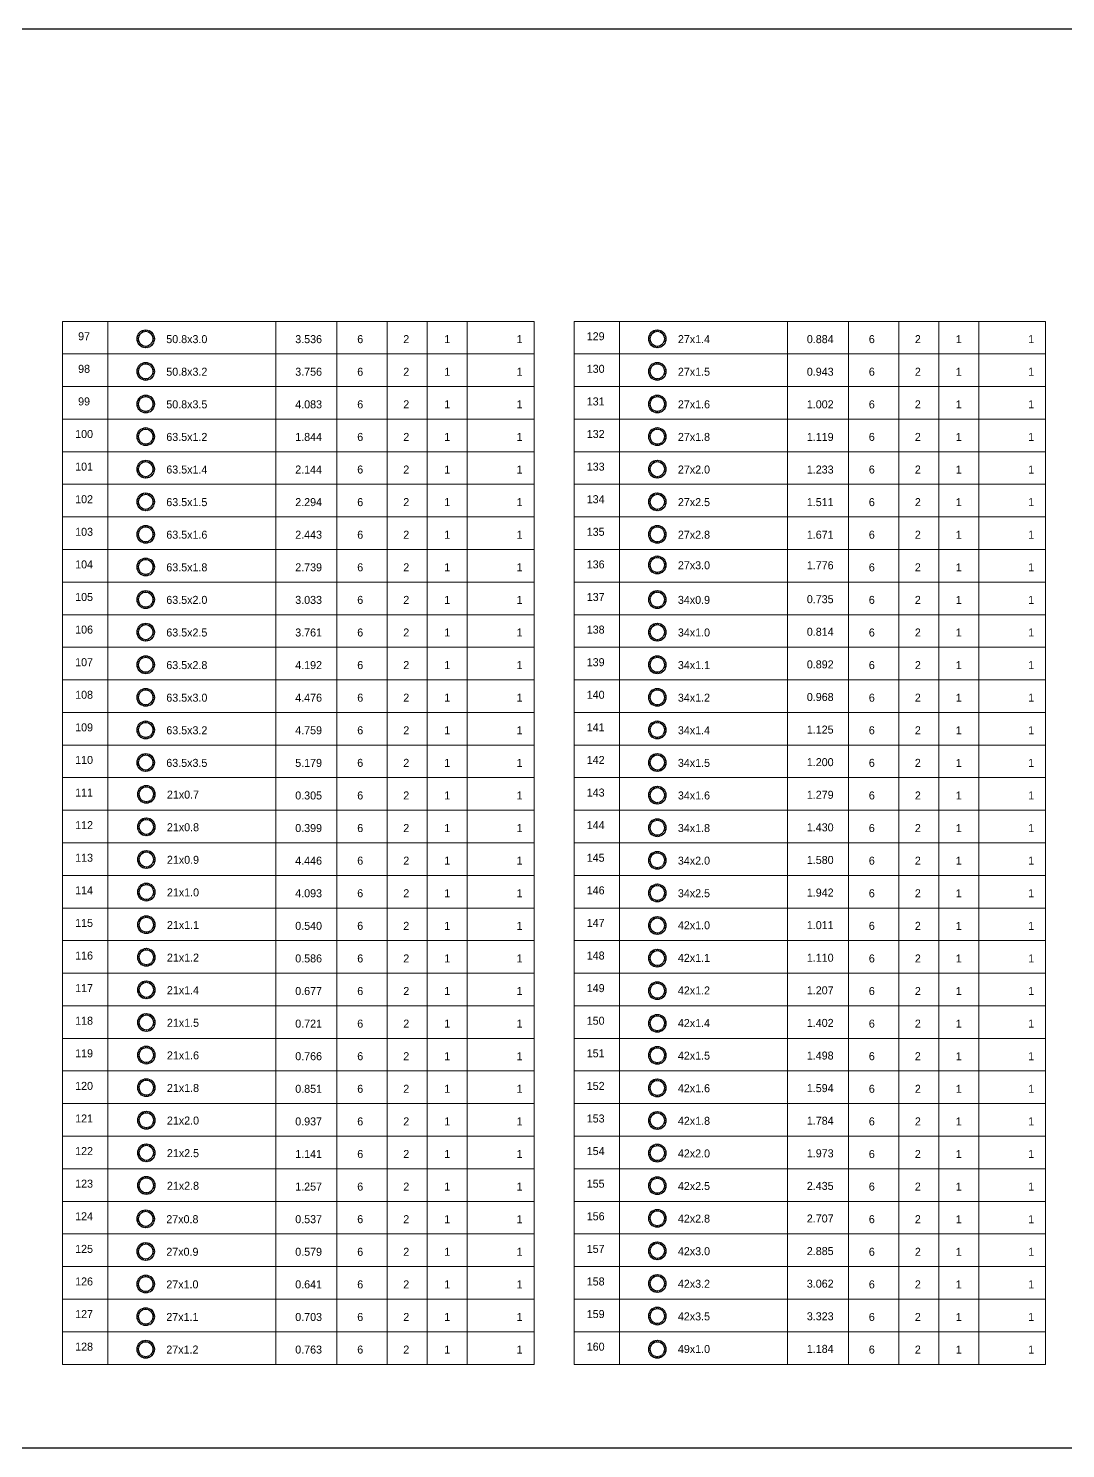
# Model space of a CAD drawing. Header units: millimetres. Extents: x 925681 to 1410834, y 71669 to 296428.
# Drawn here: x 1150030 to 1188923, y 175245 to 228497 of the extents above; entities that cross this region are included whole.
import ezdxf
from ezdxf.enums import TextEntityAlignment as Align

# ---------------------------------------------------------------- set-up
doc = ezdxf.new("R2010")
doc.units = ezdxf.units.MM
doc.header["$LTSCALE"] = 100
for name, color, linetype, lineweight in [('Ap0001_Statistic', 161, 'Continuous', 15), ('Ap0203_T', 243, 'Continuous', 35), ('Ap0310_PSS', 130, 'Continuous', 18), ('Ap0311_H', 8, 'Continuous', 15)]:
    doc.layers.add(name, color=color, linetype=linetype, lineweight=lineweight)
doc.styles.add('Ap_text ghi chu', font='1.shx', dxfattribs={"width": 0.8, "height": 250})

# ---------------------------------------------------------------- blocks, each defined once
blk = doc.blocks.new('khung thong ke')
at = {"layer": 'Ap0310_PSS'}
for p, q in [((0, -1222), (0, 0)), ((1700, -1222), (1700, 0)), ((8000, -1222), (8000, 0)), ((10296, -1222), (10296, 0)), ((12175, -1222), (12175, 0)), ((13675, -1222), (13675, 0)), ((15175, -1222), (15175, 0)), ((17684, 0), (17684, -1222))]:
    blk.add_line(p, q, dxfattribs=at)
at = {"layer": 'Ap0311_H'}
blk.add_line((0, -1222), (17684, -1222), dxfattribs=at)

msp = doc.modelspace()

# ---------------------------------------------------------------- hatches: boundary and pattern name
at = {"layer": 'Ap0001_Statistic'}
h = msp.add_hatch(dxfattribs=at)
h.set_pattern_fill('ANSI31', color=8, scale=433.070866, style=0)
h.set_pattern_definition([(45, (1146818.484, 190194.457), (-38.27842, 38.27842), [])])
edge = h.paths.add_edge_path()
edge.add_arc((1154429.4, 216858), 335.6, 0, 360)
edge = h.paths.add_edge_path(flags=16)
edge.add_arc((1154429.4, 216858), 270.7, 0, 360)
h = msp.add_hatch(dxfattribs=at)
h.set_pattern_fill('ANSI31', color=8, scale=433.070866, style=0)
h.set_pattern_definition([(45, (1166002.48, 190194.457), (-38.27842, 38.27842), [])])
edge = h.paths.add_edge_path()
edge.add_arc((1173613.4, 216858), 335.6, 0, 360)
edge = h.paths.add_edge_path(flags=16)
edge.add_arc((1173613.4, 216858), 270.7, 0, 360)
h = msp.add_hatch(dxfattribs=at)
h.set_pattern_fill('ANSI31', color=8, scale=433.070866, style=0)
h.set_pattern_definition([(45, (1146818.484, 188972.29), (-38.27842, 38.27842), [])])
edge = h.paths.add_edge_path()
edge.add_arc((1154429.4, 215635.8), 335.6, 0, 360)
edge = h.paths.add_edge_path(flags=16)
edge.add_arc((1154429.4, 215635.8), 270.7, 0, 360)
h = msp.add_hatch(dxfattribs=at)
h.set_pattern_fill('ANSI31', color=8, scale=433.070866, style=0)
h.set_pattern_definition([(45, (1166002.48, 188972.29), (-38.27842, 38.27842), [])])
edge = h.paths.add_edge_path()
edge.add_arc((1173613.4, 215635.8), 335.6, 0, 360)
edge = h.paths.add_edge_path(flags=16)
edge.add_arc((1173613.4, 215635.8), 270.7, 0, 360)
h = msp.add_hatch(dxfattribs=at)
h.set_pattern_fill('ANSI31', color=8, scale=433.070866, style=0)
h.set_pattern_definition([(45, (1146818.484, 187750.12), (-38.27842, 38.27842), [])])
edge = h.paths.add_edge_path()
edge.add_arc((1154429.4, 214413.7), 335.6, 0, 360)
edge = h.paths.add_edge_path(flags=16)
edge.add_arc((1154429.4, 214413.7), 270.7, 0, 360)
h = msp.add_hatch(dxfattribs=at)
h.set_pattern_fill('ANSI31', color=8, scale=433.070866, style=0)
h.set_pattern_definition([(45, (1166002.48, 187750.12), (-38.27842, 38.27842), [])])
edge = h.paths.add_edge_path()
edge.add_arc((1173613.4, 214413.7), 335.6, 0, 360)
edge = h.paths.add_edge_path(flags=16)
edge.add_arc((1173613.4, 214413.7), 270.7, 0, 360)
h = msp.add_hatch(dxfattribs=at)
h.set_pattern_fill('ANSI31', color=8, scale=433.070866, style=0)
h.set_pattern_definition([(45, (1146818.484, 186527.955), (-38.27842, 38.27842), [])])
edge = h.paths.add_edge_path()
edge.add_arc((1154429.4, 213191.5), 335.6, 0, 360)
edge = h.paths.add_edge_path(flags=16)
edge.add_arc((1154429.4, 213191.5), 270.7, 0, 360)
h = msp.add_hatch(dxfattribs=at)
h.set_pattern_fill('ANSI31', color=8, scale=433.070866, style=0)
h.set_pattern_definition([(45, (1166002.48, 186527.955), (-38.27842, 38.27842), [])])
edge = h.paths.add_edge_path()
edge.add_arc((1173613.4, 213191.5), 335.6, 0, 360)
edge = h.paths.add_edge_path(flags=16)
edge.add_arc((1173613.4, 213191.5), 270.7, 0, 360)
h = msp.add_hatch(dxfattribs=at)
h.set_pattern_fill('ANSI31', color=8, scale=433.070866, style=0)
h.set_pattern_definition([(45, (1146818.484, 185305.79), (-38.27842, 38.27842), [])])
edge = h.paths.add_edge_path()
edge.add_arc((1154429.4, 211969.3), 335.6, 0, 360)
edge = h.paths.add_edge_path(flags=16)
edge.add_arc((1154429.4, 211969.3), 270.7, 0, 360)
h = msp.add_hatch(dxfattribs=at)
h.set_pattern_fill('ANSI31', color=8, scale=433.070866, style=0)
h.set_pattern_definition([(45, (1166002.48, 185305.79), (-38.27842, 38.27842), [])])
edge = h.paths.add_edge_path()
edge.add_arc((1173613.4, 211969.3), 335.6, 0, 360)
edge = h.paths.add_edge_path(flags=16)
edge.add_arc((1173613.4, 211969.3), 270.7, 0, 360)
h = msp.add_hatch(dxfattribs=at)
h.set_pattern_fill('ANSI31', color=8, scale=433.070866, style=0)
h.set_pattern_definition([(45, (1146818.484, 184083.62), (-38.27842, 38.27842), [])])
edge = h.paths.add_edge_path()
edge.add_arc((1154429.4, 210747.2), 335.6, 0, 360)
edge = h.paths.add_edge_path(flags=16)
edge.add_arc((1154429.4, 210747.2), 270.7, 0, 360)
h = msp.add_hatch(dxfattribs=at)
h.set_pattern_fill('ANSI31', color=8, scale=433.070866, style=0)
h.set_pattern_definition([(45, (1166002.48, 184083.62), (-38.27842, 38.27842), [])])
edge = h.paths.add_edge_path()
edge.add_arc((1173613.4, 210747.2), 335.6, 0, 360)
edge = h.paths.add_edge_path(flags=16)
edge.add_arc((1173613.4, 210747.2), 270.7, 0, 360)
h = msp.add_hatch(dxfattribs=at)
h.set_pattern_fill('ANSI31', color=8, scale=433.070866, style=0)
h.set_pattern_definition([(45, (1146818.484, 182861.454), (-38.27842, 38.27842), [])])
edge = h.paths.add_edge_path()
edge.add_arc((1154429.4, 209525), 335.6, 0, 360)
edge = h.paths.add_edge_path(flags=16)
edge.add_arc((1154429.4, 209525), 270.7, 0, 360)
h = msp.add_hatch(dxfattribs=at)
h.set_pattern_fill('ANSI31', color=8, scale=433.070866, style=0)
h.set_pattern_definition([(45, (1166002.48, 182861.454), (-38.27842, 38.27842), [])])
edge = h.paths.add_edge_path()
edge.add_arc((1173613.4, 209525), 335.6, 0, 360)
edge = h.paths.add_edge_path(flags=16)
edge.add_arc((1173613.4, 209525), 270.7, 0, 360)
h = msp.add_hatch(dxfattribs=at)
h.set_pattern_fill('ANSI31', color=8, scale=433.070866, style=0)
h.set_pattern_definition([(45, (1146818.484, 181639.286), (-38.27842, 38.27842), [])])
edge = h.paths.add_edge_path()
edge.add_arc((1154429.4, 208302.8), 335.6, 0, 360)
edge = h.paths.add_edge_path(flags=16)
edge.add_arc((1154429.4, 208302.8), 270.7, 0, 360)
h = msp.add_hatch(dxfattribs=at)
h.set_pattern_fill('ANSI31', color=8, scale=433.070866, style=0)
h.set_pattern_definition([(45, (1166002.48, 181715.683), (-38.27842, 38.27842), [])])
edge = h.paths.add_edge_path()
edge.add_arc((1173613.4, 208379.2), 335.6, 0, 360)
edge = h.paths.add_edge_path(flags=16)
edge.add_arc((1173613.4, 208379.2), 270.7, 0, 360)
h = msp.add_hatch(dxfattribs=at)
h.set_pattern_fill('ANSI31', color=8, scale=433.070866, style=0)
h.set_pattern_definition([(45, (1146818.484, 180417.12), (-38.27842, 38.27842), [])])
edge = h.paths.add_edge_path()
edge.add_arc((1154429.4, 207080.7), 335.6, 0, 360)
edge = h.paths.add_edge_path(flags=16)
edge.add_arc((1154429.4, 207080.7), 270.7, 0, 360)
h = msp.add_hatch(dxfattribs=at)
h.set_pattern_fill('ANSI31', color=8, scale=433.070866, style=0)
h.set_pattern_definition([(45, (1166002.48, 180417.12), (-38.27842, 38.27842), [])])
edge = h.paths.add_edge_path()
edge.add_arc((1173613.4, 207080.7), 335.6, 0, 360)
edge = h.paths.add_edge_path(flags=16)
edge.add_arc((1173613.4, 207080.7), 270.7, 0, 360)
h = msp.add_hatch(dxfattribs=at)
h.set_pattern_fill('ANSI31', color=8, scale=433.070866, style=0)
h.set_pattern_definition([(45, (1146818.484, 179194.95), (-38.27842, 38.27842), [])])
edge = h.paths.add_edge_path()
edge.add_arc((1154429.4, 205858.5), 335.6, 0, 360)
edge = h.paths.add_edge_path(flags=16)
edge.add_arc((1154429.4, 205858.5), 270.7, 0, 360)
h = msp.add_hatch(dxfattribs=at)
h.set_pattern_fill('ANSI31', color=8, scale=433.070866, style=0)
h.set_pattern_definition([(45, (1166002.48, 179194.95), (-38.27842, 38.27842), [])])
edge = h.paths.add_edge_path()
edge.add_arc((1173613.4, 205858.5), 335.6, 0, 360)
edge = h.paths.add_edge_path(flags=16)
edge.add_arc((1173613.4, 205858.5), 270.7, 0, 360)
h = msp.add_hatch(dxfattribs=at)
h.set_pattern_fill('ANSI31', color=8, scale=433.070866, style=0)
h.set_pattern_definition([(45, (1146818.484, 177972.785), (-38.27842, 38.27842), [])])
edge = h.paths.add_edge_path()
edge.add_arc((1154429.4, 204636.3), 335.6, 0, 360)
edge = h.paths.add_edge_path(flags=16)
edge.add_arc((1154429.4, 204636.3), 270.7, 0, 360)
h = msp.add_hatch(dxfattribs=at)
h.set_pattern_fill('ANSI31', color=8, scale=433.070866, style=0)
h.set_pattern_definition([(45, (1166002.48, 177972.785), (-38.27842, 38.27842), [])])
edge = h.paths.add_edge_path()
edge.add_arc((1173613.4, 204636.3), 335.6, 0, 360)
edge = h.paths.add_edge_path(flags=16)
edge.add_arc((1173613.4, 204636.3), 270.7, 0, 360)
h = msp.add_hatch(dxfattribs=at)
h.set_pattern_fill('ANSI31', color=8, scale=433.070866, style=0)
h.set_pattern_definition([(45, (1146818.484, 176750.62), (-38.27842, 38.27842), [])])
edge = h.paths.add_edge_path()
edge.add_arc((1154429.4, 203414.2), 335.6, 0, 360)
edge = h.paths.add_edge_path(flags=16)
edge.add_arc((1154429.4, 203414.2), 270.7, 0, 360)
h = msp.add_hatch(dxfattribs=at)
h.set_pattern_fill('ANSI31', color=8, scale=433.070866, style=0)
h.set_pattern_definition([(45, (1166002.48, 176750.62), (-38.27842, 38.27842), [])])
edge = h.paths.add_edge_path()
edge.add_arc((1173613.4, 203414.2), 335.6, 0, 360)
edge = h.paths.add_edge_path(flags=16)
edge.add_arc((1173613.4, 203414.2), 270.7, 0, 360)
h = msp.add_hatch(dxfattribs=at)
h.set_pattern_fill('ANSI31', color=8, scale=433.070866, style=0)
h.set_pattern_definition([(45, (1146818.484, 175528.45), (-38.27842, 38.27842), [])])
edge = h.paths.add_edge_path()
edge.add_arc((1154429.4, 202192), 335.6, 0, 360)
edge = h.paths.add_edge_path(flags=16)
edge.add_arc((1154429.4, 202192), 270.7, 0, 360)
h = msp.add_hatch(dxfattribs=at)
h.set_pattern_fill('ANSI31', color=8, scale=433.070866, style=0)
h.set_pattern_definition([(45, (1166002.48, 175528.45), (-38.27842, 38.27842), [])])
edge = h.paths.add_edge_path()
edge.add_arc((1173613.4, 202192), 335.6, 0, 360)
edge = h.paths.add_edge_path(flags=16)
edge.add_arc((1173613.4, 202192), 270.7, 0, 360)
h = msp.add_hatch(dxfattribs=at)
h.set_pattern_fill('ANSI31', color=8, scale=433.070866, style=0)
h.set_pattern_definition([(45, (1146818.484, 174306.283), (-38.27842, 38.27842), [])])
edge = h.paths.add_edge_path()
edge.add_arc((1154429.4, 200969.8), 335.6, 0, 360)
edge = h.paths.add_edge_path(flags=16)
edge.add_arc((1154429.4, 200969.8), 270.7, 0, 360)
h = msp.add_hatch(dxfattribs=at)
h.set_pattern_fill('ANSI31', color=8, scale=433.070866, style=0)
h.set_pattern_definition([(45, (1166002.48, 174306.283), (-38.27842, 38.27842), [])])
edge = h.paths.add_edge_path()
edge.add_arc((1173613.4, 200969.8), 335.6, 0, 360)
edge = h.paths.add_edge_path(flags=16)
edge.add_arc((1173613.4, 200969.8), 270.7, 0, 360)
h = msp.add_hatch(dxfattribs=at)
h.set_pattern_fill('ANSI31', color=8, scale=433.070866, style=0)
h.set_pattern_definition([(45, (1146840.995, 173115.474), (-38.27842, 38.27842), [])])
edge = h.paths.add_edge_path()
edge.add_arc((1154451.9, 199779), 335.6, 0, 360)
edge = h.paths.add_edge_path(flags=16)
edge.add_arc((1154451.9, 199779), 270.7, 0, 360)
h = msp.add_hatch(dxfattribs=at)
h.set_pattern_fill('ANSI31', color=8, scale=433.070866, style=0)
h.set_pattern_definition([(45, (1166002.48, 173084.116), (-38.27842, 38.27842), [])])
edge = h.paths.add_edge_path()
edge.add_arc((1173613.4, 199747.7), 335.6, 0, 360)
edge = h.paths.add_edge_path(flags=16)
edge.add_arc((1173613.4, 199747.7), 270.7, 0, 360)
h = msp.add_hatch(dxfattribs=at)
h.set_pattern_fill('ANSI31', color=8, scale=433.070866, style=0)
h.set_pattern_definition([(45, (1146840.995, 171893.306), (-38.27842, 38.27842), [])])
edge = h.paths.add_edge_path()
edge.add_arc((1154451.9, 198556.9), 335.6, 0, 360)
edge = h.paths.add_edge_path(flags=16)
edge.add_arc((1154451.9, 198556.9), 270.7, 0, 360)
h = msp.add_hatch(dxfattribs=at)
h.set_pattern_fill('ANSI31', color=8, scale=433.070866, style=0)
h.set_pattern_definition([(45, (1166002.48, 171861.95), (-38.27842, 38.27842), [])])
edge = h.paths.add_edge_path()
edge.add_arc((1173613.4, 198525.5), 335.6, 0, 360)
edge = h.paths.add_edge_path(flags=16)
edge.add_arc((1173613.4, 198525.5), 270.7, 0, 360)
h = msp.add_hatch(dxfattribs=at)
h.set_pattern_fill('ANSI31', color=8, scale=433.070866, style=0)
h.set_pattern_definition([(45, (1146840.995, 170671.14), (-38.27842, 38.27842), [])])
edge = h.paths.add_edge_path()
edge.add_arc((1154451.9, 197334.7), 335.6, 0, 360)
edge = h.paths.add_edge_path(flags=16)
edge.add_arc((1154451.9, 197334.7), 270.7, 0, 360)
h = msp.add_hatch(dxfattribs=at)
h.set_pattern_fill('ANSI31', color=8, scale=433.070866, style=0)
h.set_pattern_definition([(45, (1166002.48, 170639.78), (-38.27842, 38.27842), [])])
edge = h.paths.add_edge_path()
edge.add_arc((1173613.4, 197303.3), 335.6, 0, 360)
edge = h.paths.add_edge_path(flags=16)
edge.add_arc((1173613.4, 197303.3), 270.7, 0, 360)
h = msp.add_hatch(dxfattribs=at)
h.set_pattern_fill('ANSI31', color=8, scale=433.070866, style=0)
h.set_pattern_definition([(45, (1146840.995, 169448.97), (-38.27842, 38.27842), [])])
edge = h.paths.add_edge_path()
edge.add_arc((1154451.9, 196112.5), 335.6, 0, 360)
edge = h.paths.add_edge_path(flags=16)
edge.add_arc((1154451.9, 196112.5), 270.7, 0, 360)
h = msp.add_hatch(dxfattribs=at)
h.set_pattern_fill('ANSI31', color=8, scale=433.070866, style=0)
h.set_pattern_definition([(45, (1166002.48, 169417.614), (-38.27842, 38.27842), [])])
edge = h.paths.add_edge_path()
edge.add_arc((1173613.4, 196081.2), 335.6, 0, 360)
edge = h.paths.add_edge_path(flags=16)
edge.add_arc((1173613.4, 196081.2), 270.7, 0, 360)
h = msp.add_hatch(dxfattribs=at)
h.set_pattern_fill('ANSI31', color=8, scale=433.070866, style=0)
h.set_pattern_definition([(45, (1146840.995, 168226.805), (-38.27842, 38.27842), [])])
edge = h.paths.add_edge_path()
edge.add_arc((1154451.9, 194890.4), 335.6, 0, 360)
edge = h.paths.add_edge_path(flags=16)
edge.add_arc((1154451.9, 194890.4), 270.7, 0, 360)
h = msp.add_hatch(dxfattribs=at)
h.set_pattern_fill('ANSI31', color=8, scale=433.070866, style=0)
h.set_pattern_definition([(45, (1166002.48, 168195.447), (-38.27842, 38.27842), [])])
edge = h.paths.add_edge_path()
edge.add_arc((1173613.4, 194859), 335.6, 0, 360)
edge = h.paths.add_edge_path(flags=16)
edge.add_arc((1173613.4, 194859), 270.7, 0, 360)
h = msp.add_hatch(dxfattribs=at)
h.set_pattern_fill('ANSI31', color=8, scale=433.070866, style=0)
h.set_pattern_definition([(45, (1146840.995, 167004.64), (-38.27842, 38.27842), [])])
edge = h.paths.add_edge_path()
edge.add_arc((1154451.9, 193668.2), 335.6, 0, 360)
edge = h.paths.add_edge_path(flags=16)
edge.add_arc((1154451.9, 193668.2), 270.7, 0, 360)
h = msp.add_hatch(dxfattribs=at)
h.set_pattern_fill('ANSI31', color=8, scale=433.070866, style=0)
h.set_pattern_definition([(45, (1166002.48, 166973.28), (-38.27842, 38.27842), [])])
edge = h.paths.add_edge_path()
edge.add_arc((1173613.4, 193636.8), 335.6, 0, 360)
edge = h.paths.add_edge_path(flags=16)
edge.add_arc((1173613.4, 193636.8), 270.7, 0, 360)
h = msp.add_hatch(dxfattribs=at)
h.set_pattern_fill('ANSI31', color=8, scale=433.070866, style=0)
h.set_pattern_definition([(45, (1146840.995, 165782.47), (-38.27842, 38.27842), [])])
edge = h.paths.add_edge_path()
edge.add_arc((1154451.9, 192446), 335.6, 0, 360)
edge = h.paths.add_edge_path(flags=16)
edge.add_arc((1154451.9, 192446), 270.7, 0, 360)
h = msp.add_hatch(dxfattribs=at)
h.set_pattern_fill('ANSI31', color=8, scale=433.070866, style=0)
h.set_pattern_definition([(45, (1166002.48, 165751.11), (-38.27842, 38.27842), [])])
edge = h.paths.add_edge_path()
edge.add_arc((1173613.4, 192414.7), 335.6, 0, 360)
edge = h.paths.add_edge_path(flags=16)
edge.add_arc((1173613.4, 192414.7), 270.7, 0, 360)
h = msp.add_hatch(dxfattribs=at)
h.set_pattern_fill('ANSI31', color=8, scale=433.070866, style=0)
h.set_pattern_definition([(45, (1146840.995, 164560.303), (-38.27842, 38.27842), [])])
edge = h.paths.add_edge_path()
edge.add_arc((1154451.9, 191223.9), 335.6, 0, 360)
edge = h.paths.add_edge_path(flags=16)
edge.add_arc((1154451.9, 191223.9), 270.7, 0, 360)
h = msp.add_hatch(dxfattribs=at)
h.set_pattern_fill('ANSI31', color=8, scale=433.070866, style=0)
h.set_pattern_definition([(45, (1166002.48, 164528.945), (-38.27842, 38.27842), [])])
edge = h.paths.add_edge_path()
edge.add_arc((1173613.4, 191192.5), 335.6, 0, 360)
edge = h.paths.add_edge_path(flags=16)
edge.add_arc((1173613.4, 191192.5), 270.7, 0, 360)
h = msp.add_hatch(dxfattribs=at)
h.set_pattern_fill('ANSI31', color=8, scale=433.070866, style=0)
h.set_pattern_definition([(45, (1146840.995, 163338.136), (-38.27842, 38.27842), [])])
edge = h.paths.add_edge_path()
edge.add_arc((1154451.9, 190001.7), 335.6, 0, 360)
edge = h.paths.add_edge_path(flags=16)
edge.add_arc((1154451.9, 190001.7), 270.7, 0, 360)
h = msp.add_hatch(dxfattribs=at)
h.set_pattern_fill('ANSI31', color=8, scale=433.070866, style=0)
h.set_pattern_definition([(45, (1166002.48, 163328.12), (-38.27842, 38.27842), [])])
edge = h.paths.add_edge_path()
edge.add_arc((1173613.4, 189991.7), 335.6, 0, 360)
edge = h.paths.add_edge_path(flags=16)
edge.add_arc((1173613.4, 189991.7), 270.7, 0, 360)
h = msp.add_hatch(dxfattribs=at)
h.set_pattern_fill('ANSI31', color=8, scale=433.070866, style=0)
h.set_pattern_definition([(45, (1146840.995, 162115.97), (-38.27842, 38.27842), [])])
edge = h.paths.add_edge_path()
edge.add_arc((1154451.9, 188779.5), 335.6, 0, 360)
edge = h.paths.add_edge_path(flags=16)
edge.add_arc((1154451.9, 188779.5), 270.7, 0, 360)
h = msp.add_hatch(dxfattribs=at)
h.set_pattern_fill('ANSI31', color=8, scale=433.070866, style=0)
h.set_pattern_definition([(45, (1166002.48, 162105.95), (-38.27842, 38.27842), [])])
edge = h.paths.add_edge_path()
edge.add_arc((1173613.4, 188769.5), 335.6, 0, 360)
edge = h.paths.add_edge_path(flags=16)
edge.add_arc((1173613.4, 188769.5), 270.7, 0, 360)
h = msp.add_hatch(dxfattribs=at)
h.set_pattern_fill('ANSI31', color=8, scale=433.070866, style=0)
h.set_pattern_definition([(45, (1146840.995, 160893.8), (-38.27842, 38.27842), [])])
edge = h.paths.add_edge_path()
edge.add_arc((1154451.9, 187557.3), 335.6, 0, 360)
edge = h.paths.add_edge_path(flags=16)
edge.add_arc((1154451.9, 187557.3), 270.7, 0, 360)
h = msp.add_hatch(dxfattribs=at)
h.set_pattern_fill('ANSI31', color=8, scale=433.070866, style=0)
h.set_pattern_definition([(45, (1166002.48, 160883.784), (-38.27842, 38.27842), [])])
edge = h.paths.add_edge_path()
edge.add_arc((1173613.4, 187547.3), 335.6, 0, 360)
edge = h.paths.add_edge_path(flags=16)
edge.add_arc((1173613.4, 187547.3), 270.7, 0, 360)
h = msp.add_hatch(dxfattribs=at)
h.set_pattern_fill('ANSI31', color=8, scale=433.070866, style=0)
h.set_pattern_definition([(45, (1146840.995, 159671.634), (-38.27842, 38.27842), [])])
edge = h.paths.add_edge_path()
edge.add_arc((1154451.9, 186335.2), 335.6, 0, 360)
edge = h.paths.add_edge_path(flags=16)
edge.add_arc((1154451.9, 186335.2), 270.7, 0, 360)
h = msp.add_hatch(dxfattribs=at)
h.set_pattern_fill('ANSI31', color=8, scale=433.070866, style=0)
h.set_pattern_definition([(45, (1166002.48, 159661.617), (-38.27842, 38.27842), [])])
edge = h.paths.add_edge_path()
edge.add_arc((1173613.4, 186325.2), 335.6, 0, 360)
edge = h.paths.add_edge_path(flags=16)
edge.add_arc((1173613.4, 186325.2), 270.7, 0, 360)
h = msp.add_hatch(dxfattribs=at)
h.set_pattern_fill('ANSI31', color=8, scale=433.070866, style=0)
h.set_pattern_definition([(45, (1146840.995, 158449.467), (-38.27842, 38.27842), [])])
edge = h.paths.add_edge_path()
edge.add_arc((1154451.9, 185113), 335.6, 0, 360)
edge = h.paths.add_edge_path(flags=16)
edge.add_arc((1154451.9, 185113), 270.7, 0, 360)
h = msp.add_hatch(dxfattribs=at)
h.set_pattern_fill('ANSI31', color=8, scale=433.070866, style=0)
h.set_pattern_definition([(45, (1166002.48, 158439.45), (-38.27842, 38.27842), [])])
edge = h.paths.add_edge_path()
edge.add_arc((1173613.4, 185103), 335.6, 0, 360)
edge = h.paths.add_edge_path(flags=16)
edge.add_arc((1173613.4, 185103), 270.7, 0, 360)
h = msp.add_hatch(dxfattribs=at)
h.set_pattern_fill('ANSI31', color=8, scale=433.070866, style=0)
h.set_pattern_definition([(45, (1146818.484, 157195.94), (-38.27842, 38.27842), [])])
edge = h.paths.add_edge_path()
edge.add_arc((1154429.4, 183859.5), 335.6, 0, 360)
edge = h.paths.add_edge_path(flags=16)
edge.add_arc((1154429.4, 183859.5), 270.7, 0, 360)
h = msp.add_hatch(dxfattribs=at)
h.set_pattern_fill('ANSI31', color=8, scale=433.070866, style=0)
h.set_pattern_definition([(45, (1166002.48, 157217.28), (-38.27842, 38.27842), [])])
edge = h.paths.add_edge_path()
edge.add_arc((1173613.4, 183880.8), 335.6, 0, 360)
edge = h.paths.add_edge_path(flags=16)
edge.add_arc((1173613.4, 183880.8), 270.7, 0, 360)
h = msp.add_hatch(dxfattribs=at)
h.set_pattern_fill('ANSI31', color=8, scale=433.070866, style=0)
h.set_pattern_definition([(45, (1146818.484, 155973.775), (-38.27842, 38.27842), [])])
edge = h.paths.add_edge_path()
edge.add_arc((1154429.4, 182637.3), 335.6, 0, 360)
edge = h.paths.add_edge_path(flags=16)
edge.add_arc((1154429.4, 182637.3), 270.7, 0, 360)
h = msp.add_hatch(dxfattribs=at)
h.set_pattern_fill('ANSI31', color=8, scale=433.070866, style=0)
h.set_pattern_definition([(45, (1166002.48, 155995.115), (-38.27842, 38.27842), [])])
edge = h.paths.add_edge_path()
edge.add_arc((1173613.4, 182658.7), 335.6, 0, 360)
edge = h.paths.add_edge_path(flags=16)
edge.add_arc((1173613.4, 182658.7), 270.7, 0, 360)
h = msp.add_hatch(dxfattribs=at)
h.set_pattern_fill('ANSI31', color=8, scale=433.070866, style=0)
h.set_pattern_definition([(45, (1146818.484, 154751.61), (-38.27842, 38.27842), [])])
edge = h.paths.add_edge_path()
edge.add_arc((1154429.4, 181415.2), 335.6, 0, 360)
edge = h.paths.add_edge_path(flags=16)
edge.add_arc((1154429.4, 181415.2), 270.7, 0, 360)
h = msp.add_hatch(dxfattribs=at)
h.set_pattern_fill('ANSI31', color=8, scale=433.070866, style=0)
h.set_pattern_definition([(45, (1166002.48, 154772.95), (-38.27842, 38.27842), [])])
edge = h.paths.add_edge_path()
edge.add_arc((1173613.4, 181436.5), 335.6, 0, 360)
edge = h.paths.add_edge_path(flags=16)
edge.add_arc((1173613.4, 181436.5), 270.7, 0, 360)
h = msp.add_hatch(dxfattribs=at)
h.set_pattern_fill('ANSI31', color=8, scale=433.070866, style=0)
h.set_pattern_definition([(45, (1146818.484, 153529.44), (-38.27842, 38.27842), [])])
edge = h.paths.add_edge_path()
edge.add_arc((1154429.4, 180193), 335.6, 0, 360)
edge = h.paths.add_edge_path(flags=16)
edge.add_arc((1154429.4, 180193), 270.7, 0, 360)
h = msp.add_hatch(dxfattribs=at)
h.set_pattern_fill('ANSI31', color=8, scale=433.070866, style=0)
h.set_pattern_definition([(45, (1166002.48, 153550.78), (-38.27842, 38.27842), [])])
edge = h.paths.add_edge_path()
edge.add_arc((1173613.4, 180214.3), 335.6, 0, 360)
edge = h.paths.add_edge_path(flags=16)
edge.add_arc((1173613.4, 180214.3), 270.7, 0, 360)
h = msp.add_hatch(dxfattribs=at)
h.set_pattern_fill('ANSI31', color=8, scale=433.070866, style=0)
h.set_pattern_definition([(45, (1146818.484, 152307.273), (-38.27842, 38.27842), [])])
edge = h.paths.add_edge_path()
edge.add_arc((1154429.4, 178970.8), 335.6, 0, 360)
edge = h.paths.add_edge_path(flags=16)
edge.add_arc((1154429.4, 178970.8), 270.7, 0, 360)
h = msp.add_hatch(dxfattribs=at)
h.set_pattern_fill('ANSI31', color=8, scale=433.070866, style=0)
h.set_pattern_definition([(45, (1166002.48, 152307.273), (-38.27842, 38.27842), [])])
edge = h.paths.add_edge_path()
edge.add_arc((1173613.4, 178970.8), 335.6, 0, 360)
edge = h.paths.add_edge_path(flags=16)
edge.add_arc((1173613.4, 178970.8), 270.7, 0, 360)

# ---------------------------------------------------------------- linework, layer by layer
for p, q in [((1151305.3, 217513.4), (1168989.3, 217513.4)), ((1170489.3, 217513.4), (1188173.3, 217513.4))]:
    msp.add_line(p, q, dxfattribs=at)
at = {"layer": 'Ap0001_Statistic', "color": 3}
for centre, radius in [((1154429.4, 216858), 335.6), ((1154429.4, 216858), 270.7), ((1173613.4, 216858), 335.6), ((1173613.4, 216858), 270.7), ((1154429.4, 215635.8), 335.6), ((1154429.4, 215635.8), 270.7), ((1173613.4, 215635.8), 335.6), ((1173613.4, 215635.8), 270.7), ((1154429.4, 214413.7), 335.6), ((1154429.4, 214413.7), 270.7), ((1173613.4, 214413.7), 335.6), ((1173613.4, 214413.7), 270.7), ((1154429.4, 213191.5), 335.6), ((1154429.4, 213191.5), 270.7), ((1173613.4, 213191.5), 335.6), ((1173613.4, 213191.5), 270.7), ((1154429.4, 211969.3), 335.6), ((1154429.4, 211969.3), 270.7), ((1173613.4, 211969.3), 335.6), ((1173613.4, 211969.3), 270.7), ((1154429.4, 210747.2), 335.6), ((1154429.4, 210747.2), 270.7), ((1173613.4, 210747.2), 335.6), ((1173613.4, 210747.2), 270.7), ((1154429.4, 209525), 335.6), ((1173613.4, 209525), 335.6), ((1154429.4, 209525), 270.7), ((1173613.4, 209525), 270.7), ((1154429.4, 208302.8), 335.6), ((1154429.4, 208302.8), 270.7), ((1173613.4, 208379.2), 335.6), ((1173613.4, 208379.2), 270.7), ((1154429.4, 207080.7), 335.6), ((1154429.4, 207080.7), 270.7), ((1173613.4, 207080.7), 335.6), ((1173613.4, 207080.7), 270.7), ((1154429.4, 205858.5), 335.6), ((1154429.4, 205858.5), 270.7), ((1173613.4, 205858.5), 335.6), ((1173613.4, 205858.5), 270.7), ((1154429.4, 204636.3), 335.6), ((1154429.4, 204636.3), 270.7), ((1173613.4, 204636.3), 335.6), ((1173613.4, 204636.3), 270.7), ((1154429.4, 203414.2), 335.6), ((1154429.4, 203414.2), 270.7), ((1173613.4, 203414.2), 335.6), ((1173613.4, 203414.2), 270.7), ((1154429.4, 202192), 335.6), ((1154429.4, 202192), 270.7), ((1173613.4, 202192), 335.6), ((1173613.4, 202192), 270.7), ((1154429.4, 200969.8), 335.6), ((1173613.4, 200969.8), 335.6), ((1154429.4, 200969.8), 270.7), ((1173613.4, 200969.8), 270.7), ((1154451.9, 199779), 335.6), ((1154451.9, 199779), 270.7), ((1173613.4, 199747.7), 335.6), ((1173613.4, 199747.7), 270.7), ((1154451.9, 198556.9), 335.6), ((1154451.9, 198556.9), 270.7), ((1173613.4, 198525.5), 335.6), ((1173613.4, 198525.5), 270.7), ((1154451.9, 197334.7), 335.6), ((1154451.9, 197334.7), 270.7), ((1173613.4, 197303.3), 335.6), ((1173613.4, 197303.3), 270.7), ((1154451.9, 196112.5), 335.6), ((1154451.9, 196112.5), 270.7), ((1173613.4, 196081.2), 335.6), ((1173613.4, 196081.2), 270.7), ((1154451.9, 194890.4), 335.6), ((1154451.9, 194890.4), 270.7), ((1173613.4, 194859), 335.6), ((1173613.4, 194859), 270.7), ((1154451.9, 193668.2), 335.6), ((1154451.9, 193668.2), 270.7), ((1173613.4, 193636.8), 335.6), ((1173613.4, 193636.8), 270.7), ((1154451.9, 192446), 335.6), ((1154451.9, 192446), 270.7), ((1173613.4, 192414.7), 335.6), ((1173613.4, 192414.7), 270.7), ((1154451.9, 191223.9), 335.6), ((1154451.9, 191223.9), 270.7), ((1173613.4, 191192.5), 335.6), ((1173613.4, 191192.5), 270.7), ((1154451.9, 190001.7), 335.6), ((1154451.9, 190001.7), 270.7), ((1173613.4, 189991.7), 335.6), ((1173613.4, 189991.7), 270.7), ((1154451.9, 188779.5), 335.6), ((1154451.9, 188779.5), 270.7), ((1173613.4, 188769.5), 335.6), ((1173613.4, 188769.5), 270.7), ((1154451.9, 187557.3), 335.6), ((1154451.9, 187557.3), 270.7), ((1173613.4, 187547.3), 335.6), ((1173613.4, 187547.3), 270.7), ((1154451.9, 186335.2), 335.6), ((1154451.9, 186335.2), 270.7), ((1173613.4, 186325.2), 335.6), ((1173613.4, 186325.2), 270.7), ((1154451.9, 185113), 335.6), ((1154451.9, 185113), 270.7), ((1173613.4, 185103), 335.6), ((1173613.4, 185103), 270.7), ((1154429.4, 183859.5), 335.6), ((1154429.4, 183859.5), 270.7), ((1173613.4, 183880.8), 335.6), ((1173613.4, 183880.8), 270.7), ((1154429.4, 182637.3), 335.6), ((1154429.4, 182637.3), 270.7), ((1173613.4, 182658.7), 335.6), ((1173613.4, 182658.7), 270.7), ((1154429.4, 181415.2), 335.6), ((1154429.4, 181415.2), 270.7), ((1173613.4, 181436.5), 335.6), ((1173613.4, 181436.5), 270.7), ((1154429.4, 180193), 335.6), ((1173613.4, 180214.3), 335.6), ((1154429.4, 180193), 270.7), ((1173613.4, 180214.3), 270.7), ((1154429.4, 178970.8), 335.6), ((1154429.4, 178970.8), 270.7), ((1173613.4, 178970.8), 335.6), ((1173613.4, 178970.8), 270.7)]:
    msp.add_circle(centre, radius, dxfattribs=at)
at = {"layer": 'Defpoints', "const_width": 50}
msp.add_lwpolyline([(925706.5, 228472.4), (1287972.4, 228472.4), (1287972.4, 175270.1), (925706.5, 175270.1)], close=True, dxfattribs=at)

# ---------------------------------------------------------------- block references
at = {"layer": 'Ap0001_Statistic'}
for p in [(1151305.3, 217513.4), (1170489.3, 217513.4), (1151305.3, 216291.2), (1170489.3, 216291.2), (1151305.3, 215069), (1170489.3, 215069), (1151305.3, 213846.9), (1170489.3, 213846.9), (1151305.3, 212624.7), (1170489.3, 212624.7), (1151305.3, 211402.5), (1170489.3, 211402.5), (1151305.3, 210180.4), (1170489.3, 210180.4), (1151305.3, 208958.2), (1170489.3, 208958.2), (1151305.3, 207736), (1170489.3, 207736), (1151305.3, 206513.9), (1170489.3, 206513.9), (1151305.3, 205291.7), (1170489.3, 205291.7), (1151305.3, 204069.5), (1170489.3, 204069.5), (1151305.3, 202847.4), (1170489.3, 202847.4), (1151305.3, 201625.2), (1170489.3, 201625.2), (1151305.3, 200403), (1170489.3, 200403), (1151305.3, 199180.9), (1170489.3, 199180.9), (1151305.3, 197958.7), (1170489.3, 197958.7), (1151305.3, 196736.5), (1170489.3, 196736.5), (1151305.3, 195514.3), (1170489.3, 195514.3), (1151305.3, 194292.2), (1170489.3, 194292.2), (1151305.3, 193070), (1170489.3, 193070), (1151305.3, 191847.8), (1170489.3, 191847.8), (1151305.3, 190625.7), (1170489.3, 190625.7), (1151305.3, 189403.5), (1170489.3, 189403.5), (1151305.3, 188181.3), (1170489.3, 188181.3), (1151305.3, 186959.2), (1170489.3, 186959.2), (1151305.3, 185737), (1170489.3, 185737), (1151305.3, 184514.8), (1170489.3, 184514.8), (1151305.3, 183292.7), (1170489.3, 183292.7), (1151305.3, 182070.5), (1170489.3, 182070.5), (1151305.3, 180848.3), (1170489.3, 180848.3), (1151305.3, 179626.2), (1170489.3, 179626.2)]:
    msp.add_blockref('khung thong ke', p, dxfattribs=at)

# ---------------------------------------------------------------- texts
at = {"layer": 'Ap0203_T', "style": 'Ap_text ghi chu'}
for s, p in [('97', (1152117.7, 216804.9)), ('6', (1162472.4, 216695.7)), ('2', (1164199, 216695.7)), ('1', (1165733.7, 216695.7)), ('129', (1171301.7, 216804.9)), ('6', (1181656.4, 216695.7)), ('2', (1183383, 216695.7)), ('1', (1184917.7, 216695.7)), ('98', (1152117.7, 215582.8)), ('6', (1162472.4, 215473.6)), ('2', (1164199, 215473.6)), ('1', (1165733.7, 215473.6)), ('130', (1171301.7, 215582.8)), ('6', (1181656.4, 215473.6)), ('2', (1183383, 215473.6)), ('1', (1184917.7, 215473.6)), ('99', (1152117.7, 214360.6)), ('131', (1171301.7, 214360.6)), ('6', (1162472.4, 214251.4)), ('2', (1164199, 214251.4)), ('1', (1165733.7, 214251.4)), ('6', (1181656.4, 214251.4)), ('2', (1183383, 214251.4)), ('1', (1184917.7, 214251.4)), ('100', (1152117.7, 213138.4)), ('6', (1162472.4, 213029.2)), ('2', (1164199, 213029.2)), ('1', (1165733.7, 213029.2)), ('132', (1171301.7, 213138.4)), ('6', (1181656.4, 213029.2)), ('2', (1183383, 213029.2)), ('1', (1184917.7, 213029.2)), ('101', (1152117.7, 211916.2)), ('6', (1162472.4, 211807.1)), ('2', (1164199, 211807.1)), ('1', (1165733.7, 211807.1)), ('133', (1171301.7, 211916.2)), ('6', (1181656.4, 211807.1)), ('2', (1183383, 211807.1)), ('1', (1184917.7, 211807.1)), ('102', (1152117.7, 210694.1)), ('6', (1162472.4, 210584.9)), ('2', (1164199, 210584.9)), ('1', (1165733.7, 210584.9)), ('134', (1171301.7, 210694.1)), ('6', (1181656.4, 210584.9)), ('2', (1183383, 210584.9)), ('1', (1184917.7, 210584.9)), ('103', (1152117.7, 209471.9)), ('6', (1162472.4, 209362.7)), ('2', (1164199, 209362.7)), ('1', (1165733.7, 209362.7)), ('135', (1171301.7, 209471.9)), ('6', (1181656.4, 209362.7)), ('2', (1183383, 209362.7)), ('1', (1184917.7, 209362.7)), ('104', (1152117.7, 208249.7)), ('6', (1162472.4, 208140.6)), ('2', (1164199, 208140.6)), ('1', (1165733.7, 208140.6)), ('136', (1171301.7, 208249.7)), ('6', (1181656.4, 208140.6)), ('2', (1183383, 208140.6)), ('1', (1184917.7, 208140.6)), ('105', (1152117.7, 207027.6)), ('6', (1162472.4, 206918.4)), ('2', (1164199, 206918.4)), ('1', (1165733.7, 206918.4)), ('137', (1171301.7, 207027.6)), ('6', (1181656.4, 206918.4)), ('2', (1183383, 206918.4)), ('1', (1184917.7, 206918.4)), ('106', (1152117.7, 205805.4)), ('138', (1171301.7, 205805.4)), ('6', (1162472.4, 205696.2)), ('2', (1164199, 205696.2)), ('1', (1165733.7, 205696.2)), ('6', (1181656.4, 205696.2)), ('2', (1183383, 205696.2)), ('1', (1184917.7, 205696.2)), ('107', (1152117.7, 204583.2)), ('6', (1162472.4, 204474.1)), ('2', (1164199, 204474.1)), ('1', (1165733.7, 204474.1)), ('139', (1171301.7, 204583.2)), ('6', (1181656.4, 204474.1)), ('2', (1183383, 204474.1)), ('1', (1184917.7, 204474.1)), ('108', (1152117.7, 203361.1)), ('6', (1162472.4, 203251.9)), ('2', (1164199, 203251.9)), ('1', (1165733.7, 203251.9)), ('140', (1171301.7, 203361.1)), ('6', (1181656.4, 203251.9)), ('2', (1183383, 203251.9)), ('1', (1184917.7, 203251.9)), ('109', (1152117.7, 202138.9)), ('141', (1171301.7, 202138.9)), ('6', (1162472.4, 202029.7)), ('2', (1164199, 202029.7)), ('1', (1165733.7, 202029.7)), ('6', (1181656.4, 202029.7)), ('2', (1183383, 202029.7)), ('1', (1184917.7, 202029.7)), ('110', (1152117.7, 200916.7)), ('6', (1162472.4, 200807.5)), ('2', (1164199, 200807.5)), ('1', (1165733.7, 200807.5)), ('142', (1171301.7, 200916.7)), ('6', (1181656.4, 200807.5)), ('2', (1183383, 200807.5)), ('1', (1184917.7, 200807.5)), ('111', (1152117.7, 199694.6)), ('6', (1162472.4, 199585.4)), ('2', (1164199, 199585.4)), ('1', (1165733.7, 199585.4)), ('143', (1171301.7, 199694.6)), ('6', (1181656.4, 199585.4)), ('2', (1183383, 199585.4)), ('1', (1184917.7, 199585.4)), ('112', (1152117.7, 198472.4)), ('6', (1162472.4, 198363.2)), ('2', (1164199, 198363.2)), ('1', (1165733.7, 198363.2)), ('144', (1171301.7, 198472.4)), ('6', (1181656.4, 198363.2)), ('2', (1183383, 198363.2)), ('1', (1184917.7, 198363.2)), ('113', (1152117.7, 197250.2)), ('6', (1162472.4, 197141)), ('2', (1164199, 197141)), ('1', (1165733.7, 197141)), ('145', (1171301.7, 197250.2)), ('6', (1181656.4, 197141)), ('2', (1183383, 197141)), ('1', (1184917.7, 197141)), ('114', (1152117.7, 196028.1)), ('6', (1162472.4, 195918.9)), ('2', (1164199, 195918.9)), ('1', (1165733.7, 195918.9)), ('146', (1171301.7, 196028.1)), ('6', (1181656.4, 195918.9)), ('2', (1183383, 195918.9)), ('1', (1184917.7, 195918.9)), ('115', (1152117.7, 194805.9)), ('6', (1162472.4, 194696.7)), ('2', (1164199, 194696.7)), ('1', (1165733.7, 194696.7)), ('147', (1171301.7, 194805.9)), ('6', (1181656.4, 194696.7)), ('2', (1183383, 194696.7)), ('1', (1184917.7, 194696.7)), ('116', (1152117.7, 193583.7)), ('148', (1171301.7, 193583.7)), ('6', (1162472.4, 193474.5)), ('2', (1164199, 193474.5)), ('1', (1165733.7, 193474.5)), ('6', (1181656.4, 193474.5)), ('2', (1183383, 193474.5)), ('1', (1184917.7, 193474.5)), ('117', (1152117.7, 192361.6)), ('6', (1162472.4, 192252.4)), ('2', (1164199, 192252.4)), ('1', (1165733.7, 192252.4)), ('149', (1171301.7, 192361.6)), ('6', (1181656.4, 192252.4)), ('2', (1183383, 192252.4)), ('1', (1184917.7, 192252.4)), ('118', (1152117.7, 191139.4)), ('6', (1162472.4, 191030.2)), ('2', (1164199, 191030.2)), ('1', (1165733.7, 191030.2)), ('150', (1171301.7, 191139.4)), ('6', (1181656.4, 191030.2)), ('2', (1183383, 191030.2)), ('1', (1184917.7, 191030.2)), ('119', (1152117.7, 189917.2)), ('6', (1162472.4, 189808)), ('2', (1164199, 189808)), ('151', (1171301.7, 189917.2)), ('6', (1181656.4, 189808)), ('2', (1183383, 189808)), ('1', (1165733.7, 189808)), ('1', (1184917.7, 189808)), ('120', (1152117.7, 188695.1)), ('6', (1162472.4, 188585.9)), ('2', (1164199, 188585.9)), ('1', (1165733.7, 188585.9)), ('152', (1171301.7, 188695.1)), ('6', (1181656.4, 188585.9)), ('2', (1183383, 188585.9)), ('1', (1184917.7, 188585.9)), ('121', (1152117.7, 187472.9)), ('6', (1162472.4, 187363.7)), ('2', (1164199, 187363.7)), ('1', (1165733.7, 187363.7)), ('153', (1171301.7, 187472.9)), ('6', (1181656.4, 187363.7)), ('2', (1183383, 187363.7)), ('1', (1184917.7, 187363.7)), ('122', (1152117.7, 186250.7)), ('6', (1162472.4, 186141.5)), ('2', (1164199, 186141.5)), ('1', (1165733.7, 186141.5)), ('154', (1171301.7, 186250.7)), ('6', (1181656.4, 186141.5)), ('2', (1183383, 186141.5)), ('1', (1184917.7, 186141.5)), ('123', (1152117.7, 185028.6)), ('155', (1171301.7, 185028.6)), ('6', (1162472.4, 184919.4)), ('2', (1164199, 184919.4)), ('1', (1165733.7, 184919.4)), ('6', (1181656.4, 184919.4)), ('2', (1183383, 184919.4)), ('1', (1184917.7, 184919.4)), ('124', (1152117.7, 183806.4)), ('6', (1162472.4, 183697.2)), ('2', (1164199, 183697.2)), ('1', (1165733.7, 183697.2)), ('156', (1171301.7, 183806.4)), ('6', (1181656.4, 183697.2)), ('2', (1183383, 183697.2)), ('1', (1184917.7, 183697.2)), ('125', (1152117.7, 182584.2)), ('6', (1162472.4, 182475)), ('2', (1164199, 182475)), ('1', (1165733.7, 182475)), ('157', (1171301.7, 182584.2)), ('6', (1181656.4, 182475)), ('2', (1183383, 182475)), ('1', (1184917.7, 182475)), ('126', (1152117.7, 181362.1)), ('158', (1171301.7, 181362.1)), ('6', (1162472.4, 181252.9)), ('2', (1164199, 181252.9)), ('1', (1165733.7, 181252.9)), ('6', (1181656.4, 181252.9)), ('2', (1183383, 181252.9)), ('1', (1184917.7, 181252.9)), ('127', (1152117.7, 180139.9)), ('6', (1162472.4, 180030.7)), ('2', (1164199, 180030.7)), ('1', (1165733.7, 180030.7)), ('159', (1171301.7, 180139.9)), ('6', (1181656.4, 180030.7)), ('2', (1183383, 180030.7)), ('1', (1184917.7, 180030.7)), ('128', (1152117.7, 178917.7)), ('6', (1162472.4, 178808.5)), ('2', (1164199, 178808.5)), ('1', (1165733.7, 178808.5)), ('160', (1171301.7, 178917.7)), ('6', (1181656.4, 178808.5)), ('2', (1183383, 178808.5)), ('1', (1184917.7, 178808.5))]:
    msp.add_text(s, height=300, dxfattribs=at).set_placement(p, align=Align.CENTER)
for s, p in [('50.8x3.0', (1155201.3, 216695.7)), ('27x1.4', (1174385.3, 216695.7)), ('50.8x3.2', (1155201.3, 215473.6)), ('27x1.5', (1174385.3, 215473.6)), ('50.8x3.5', (1155201.3, 214251.4)), ('27x1.6', (1174385.3, 214251.4)), ('63.5x1.2', (1155201.3, 213029.2)), ('27x1.8', (1174385.3, 213029.2)), ('63.5x1.4', (1155201.3, 211807.1)), ('27x2.0', (1174385.3, 211807.1)), ('63.5x1.5', (1155201.3, 210584.9)), ('27x2.5', (1174385.3, 210584.9)), ('63.5x1.6', (1155201.3, 209362.7)), ('27x2.8', (1174385.3, 209362.7)), ('63.5x1.8', (1155201.3, 208140.6)), ('27x3.0', (1174385.3, 208216.9)), ('63.5x2.0', (1155201.3, 206918.4)), ('34x0.9', (1174385.3, 206918.4)), ('63.5x2.5', (1155201.3, 205696.2)), ('34x1.0', (1174385.3, 205696.2)), ('63.5x2.8', (1155201.3, 204474.1)), ('34x1.1', (1174385.3, 204474.1)), ('63.5x3.0', (1155201.3, 203251.9)), ('34x1.2', (1174385.3, 203251.9)), ('63.5x3.2', (1155201.3, 202029.7)), ('34x1.4', (1174385.3, 202029.7)), ('63.5x3.5', (1155201.3, 200807.5)), ('34x1.5', (1174385.3, 200807.5)), ('21x0.7', (1155223.8, 199616.7)), ('34x1.6', (1174385.3, 199585.4)), ('21x0.8', (1155223.8, 198394.6)), ('34x1.8', (1174385.3, 198363.2)), ('21x0.9', (1155223.8, 197172.4)), ('34x2.0', (1174385.3, 197141)), ('21x1.0', (1155223.8, 195950.2)), ('34x2.5', (1174385.3, 195918.9)), ('21x1.1', (1155223.8, 194728.1)), ('42x1.0', (1174385.3, 194718.1)), ('21x1.2', (1155223.8, 193505.9)), ('42x1.1', (1174385.3, 193495.9)), ('21x1.4', (1155223.8, 192283.7)), ('42x1.2', (1174385.3, 192273.7)), ('21x1.5', (1155223.8, 191061.6)), ('42x1.4', (1174385.3, 191051.6)), ('21x1.6', (1155223.8, 189839.4)), ('42x1.5', (1174385.3, 189829.4)), ('21x1.8', (1155223.8, 188617.2)), ('42x1.6', (1174385.3, 188607.2)), ('21x2.0', (1155223.8, 187395.1)), ('42x1.8', (1174385.3, 187385.1)), ('21x2.5', (1155223.8, 186172.9)), ('42x2.0', (1174385.3, 186162.9)), ('21x2.8', (1155223.8, 184950.7)), ('42x2.5', (1174385.3, 184940.7)), ('27x0.8', (1155201.3, 183697.2)), ('42x2.8', (1174385.3, 183718.5)), ('27x0.9', (1155201.3, 182475)), ('42x3.0', (1174385.3, 182496.4)), ('27x1.0', (1155201.3, 181252.9)), ('42x3.2', (1174385.3, 181274.2)), ('27x1.1', (1155201.3, 180030.7)), ('42x3.5', (1174385.3, 180052)), ('27x1.2', (1155201.3, 178808.5)), ('49x1.0', (1174385.3, 178829.9))]:
    msp.add_text(s, height=300, dxfattribs=at).set_placement(p)
at = {"layer": 'Ap0203_T', "color": 2, "style": 'Ap_text ghi chu'}
for s, p in [('3.536', (1160538, 216695.7)), ('0.884', (1179722, 216695.7)), ('3.756', (1160538, 215473.6)), ('0.943', (1179722, 215473.6)), ('4.083', (1160538, 214251.4)), ('1.002', (1179722, 214251.4)), ('1.844', (1160538, 213029.2)), ('1.119', (1179722, 213029.2)), ('2.144', (1160538, 211807.1)), ('1.233', (1179722, 211807.1)), ('2.294', (1160538, 210584.9)), ('1.511', (1179722, 210584.9)), ('2.443', (1160538, 209362.7)), ('1.671', (1179722, 209362.7)), ('2.739', (1160538, 208140.6)), ('1.776', (1179722, 208216.9)), ('3.033', (1160538, 206918.4)), ('0.735', (1179722, 206944.8)), ('3.761', (1160538, 205696.2)), ('0.814', (1179722, 205722.6)), ('4.192', (1160538, 204474.1)), ('0.892', (1179722, 204500.4)), ('4.476', (1160538, 203251.9)), ('0.968', (1179722, 203278.3)), ('1.125', (1179722, 202056.1)), ('4.759', (1160538, 202029.7)), ('5.179', (1160538, 200807.5)), ('1.200', (1179722, 200833.9)), ('0.305', (1160538, 199585.4)), ('1.279', (1179722, 199611.8)), ('0.399', (1160538, 198363.2)), ('1.430', (1179722, 198389.6)), ('4.446', (1160538, 197141)), ('1.580', (1179722, 197167.4)), ('4.093', (1160538, 195918.9)), ('1.942', (1179722, 195945.3)), ('0.540', (1160538, 194696.7)), ('1.011', (1179722, 194723.1)), ('0.586', (1160538, 193474.5)), ('1.110', (1179722, 193500.9)), ('0.677', (1160538, 192252.4)), ('1.207', (1179722, 192278.8)), ('0.721', (1160538, 191030.2)), ('1.402', (1179722, 191056.6)), ('0.766', (1160538, 189808)), ('1.498', (1179722, 189834.4)), ('0.851', (1160538, 188585.9)), ('1.594', (1179722, 188612.3)), ('0.937', (1160538, 187363.7)), ('1.784', (1179722, 187390.1)), ('1.141', (1160538, 186141.5)), ('1.973', (1179722, 186167.9)), ('1.257', (1160538, 184919.4)), ('2.435', (1179722, 184945.8)), ('0.537', (1160538, 183697.2)), ('2.707', (1179722, 183723.6)), ('0.579', (1160538, 182475)), ('2.885', (1179722, 182501.4)), ('0.641', (1160538, 181252.9)), ('3.062', (1179722, 181279.3)), ('0.703', (1160538, 180030.7)), ('3.323', (1179722, 180057.1)), ('0.763', (1160538, 178808.5)), ('1.184', (1179722, 178834.9))]:
    msp.add_text(s, height=300, dxfattribs=at).set_placement(p, align=Align.CENTER)
at = {"layer": 'Ap0203_T', "style": 'Ap_text ghi chu'}
for p in [(1168559.1, 216695.7), (1187743.1, 216695.7), (1168559.1, 215473.6), (1187743.1, 215473.6), (1168559.1, 214251.4), (1187743.1, 214251.4), (1168559.1, 213029.2), (1187743.1, 213029.2), (1168559.1, 211807.1), (1187743.1, 211807.1), (1168559.1, 210584.9), (1187743.1, 210584.9), (1168559.1, 209362.7), (1187743.1, 209362.7), (1168559.1, 208140.6), (1187743.1, 208140.6), (1168559.1, 206918.4), (1187743.1, 206918.4), (1168559.1, 205696.2), (1187743.1, 205696.2), (1168559.1, 204474.1), (1187743.1, 204474.1), (1168559.1, 203251.9), (1187743.1, 203251.9), (1168559.1, 202029.7), (1187743.1, 202029.7), (1168559.1, 200807.5), (1187743.1, 200807.5), (1168559.1, 199585.4), (1187743.1, 199585.4), (1168559.1, 198363.2), (1187743.1, 198363.2), (1168559.1, 197141), (1187743.1, 197141), (1168559.1, 195918.9), (1187743.1, 195918.9), (1168559.1, 194696.7), (1187743.1, 194696.7), (1168559.1, 193474.5), (1187743.1, 193474.5), (1168559.1, 192252.4), (1187743.1, 192252.4), (1168559.1, 191030.2), (1187743.1, 191030.2), (1168559.1, 189808), (1187743.1, 189808), (1168559.1, 188585.9), (1187743.1, 188585.9), (1168559.1, 187363.7), (1187743.1, 187363.7), (1168559.1, 186141.5), (1187743.1, 186141.5), (1168559.1, 184919.4), (1187743.1, 184919.4), (1168559.1, 183697.2), (1187743.1, 183697.2), (1168559.1, 182475), (1187743.1, 182475), (1168559.1, 181252.9), (1187743.1, 181252.9), (1168559.1, 180030.7), (1187743.1, 180030.7), (1168559.1, 178808.5), (1187743.1, 178808.5)]:
    msp.add_text('1', height=300, dxfattribs=at).set_placement(p, align=Align.RIGHT)

doc.saveas('drawing.dxf')
